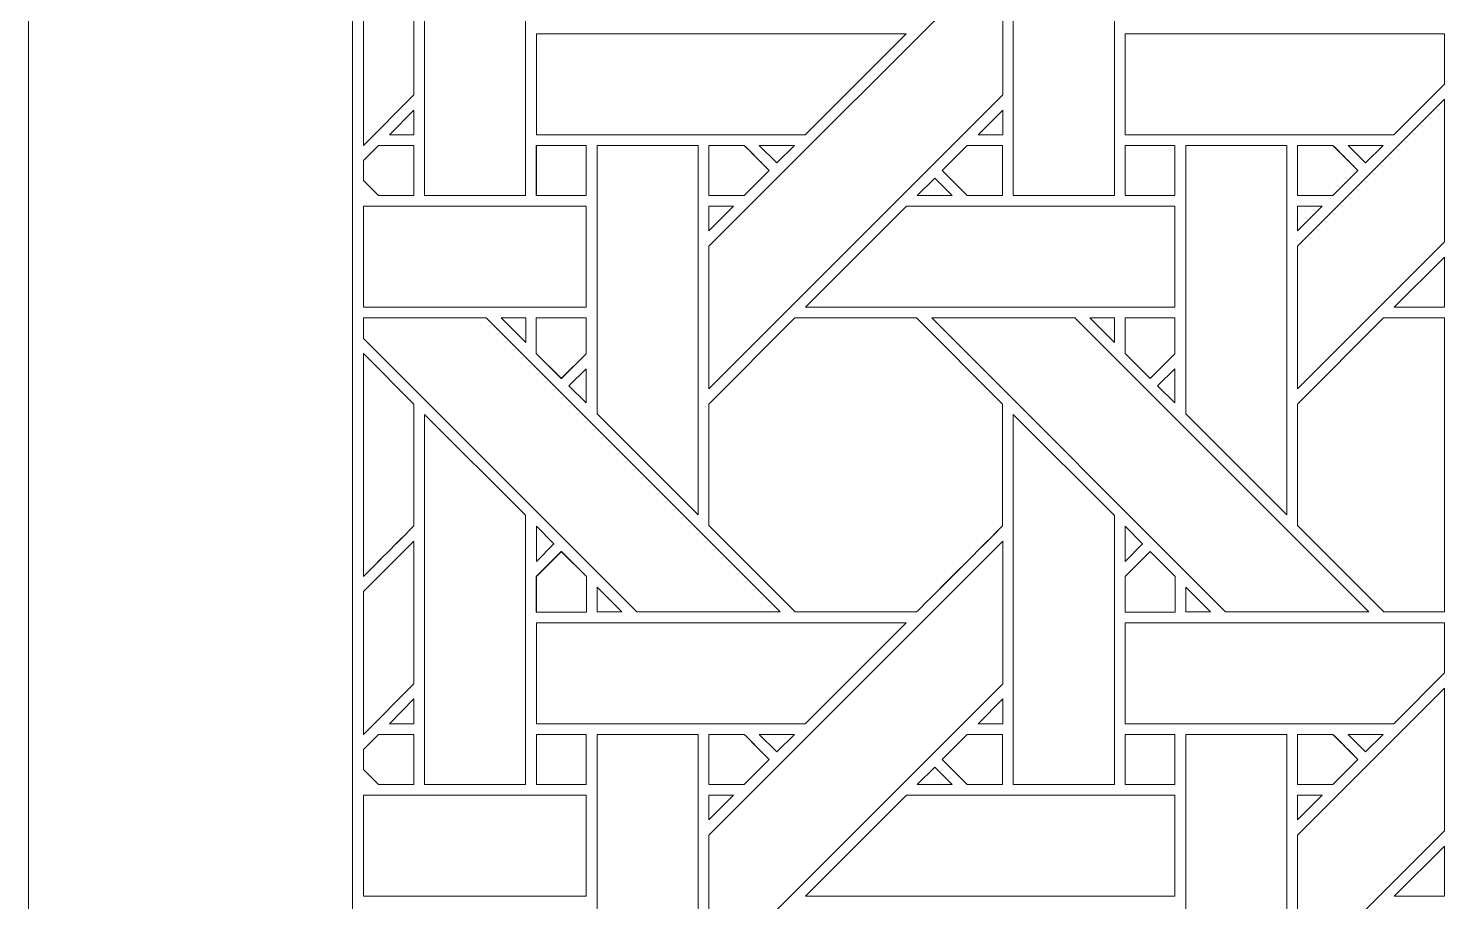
# Model space of a CAD drawing. Header units: inches. Extents: x 4.9 to 19.9, y 3.1 to 15.1.
# Drawn here: x 4.883 to 7.173, y 10.763 to 12.17 of the extents above; entities that cross this region are included whole.
import ezdxf

# ---------------------------------------------------------------- set-up
doc = ezdxf.new("R2010")
doc.units = ezdxf.units.IN
doc.header["$MEASUREMENT"] = 0
doc.layers.add('Design', color=7, linetype='Continuous', lineweight=0)

msp = doc.modelspace()

# ---------------------------------------------------------------- linework, layer by layer
at = {"layer": 'Design'}
for points, knots in [([(4.8829, 15.0948), (4.8829, 15.0948), (4.8829, 3.0948), (4.8829, 3.0948), (4.8829, 3.0948), (19.8829, 3.0948), (19.8829, 3.0948), (19.8829, 3.0948), (19.8829, 15.0948), (19.8829, 15.0948), (19.8829, 15.0948), (4.8829, 15.0948), (4.8829, 15.0948)], [0, 0, 0, 0, 1, 1, 1, 2, 2, 2, 3, 3, 3, 4, 4, 4, 4]), ([(5.4052, 14.5679), (5.4052, 14.5679), (5.4052, 3.6216), (5.4052, 3.6216), (5.4052, 3.6216), (19.3605, 3.6216), (19.3605, 3.6216), (19.3605, 3.6216), (19.3605, 14.5679), (19.3605, 14.5679), (19.3605, 14.5679), (5.4052, 14.5679), (5.4052, 14.5679)], [0, 0, 0, 0, 1, 1, 1, 2, 2, 2, 3, 3, 3, 4, 4, 4, 4]), ([(5.6841, 12.3343), (5.6841, 12.3343), (5.6841, 11.9006), (5.6841, 11.9006), (5.6841, 11.9006), (5.5214, 11.9006), (5.5214, 11.9006), (5.5214, 11.9006), (5.5214, 12.4964), (5.5214, 12.4964), (5.5214, 12.4964), (5.6841, 12.3343), (5.6841, 12.3343)], [0, 0, 0, 0, 1, 1, 1, 2, 2, 2, 3, 3, 3, 4, 4, 4, 4]), ([(6.6329, 12.3343), (6.6329, 12.3343), (6.6329, 11.9006), (6.6329, 11.9006), (6.6329, 11.9006), (6.4701, 11.9006), (6.4701, 11.9006), (6.4701, 11.9006), (6.4701, 12.4964), (6.4701, 12.4964), (6.4701, 12.4964), (6.6329, 12.3343), (6.6329, 12.3343)], [0, 0, 0, 0, 1, 1, 1, 2, 2, 2, 3, 3, 3, 4, 4, 4, 4]), ([(5.4228, 12.2114), (5.4228, 12.2114), (5.5042, 12.2929), (5.5042, 12.2929), (5.5042, 12.2929), (5.5042, 12.0628), (5.5042, 12.0628), (5.5042, 12.0628), (5.4228, 11.9814), (5.4228, 11.9814), (5.4228, 11.9814), (5.4228, 12.2114), (5.4228, 12.2114)], [0, 0, 0, 0, 1, 1, 1, 2, 2, 2, 3, 3, 3, 4, 4, 4, 4]), ([(5.9793, 11.8193), (5.9793, 11.8193), (6.453, 12.2929), (6.453, 12.2929), (6.453, 12.2929), (6.453, 12.0628), (6.453, 12.0628), (6.453, 12.0628), (5.9793, 11.5892), (5.9793, 11.5892), (5.9793, 11.5892), (5.9793, 11.8193), (5.9793, 11.8193)], [0, 0, 0, 0, 1, 1, 1, 2, 2, 2, 3, 3, 3, 4, 4, 4, 4]), ([(5.7015, 11.9986), (5.7015, 11.9986), (5.7015, 12.1613), (5.7015, 12.1613), (5.7015, 12.1613), (6.2972, 12.1613), (6.2972, 12.1613), (6.2972, 12.1613), (6.1344, 11.9986), (6.1344, 11.9986), (6.1344, 11.9986), (5.7015, 11.9986), (5.7015, 11.9986)], [0, 0, 0, 0, 1, 1, 1, 2, 2, 2, 3, 3, 3, 4, 4, 4, 4]), ([(6.6502, 11.9986), (6.6502, 11.9986), (6.6502, 12.1613), (6.6502, 12.1613), (6.6502, 12.1613), (7.1648, 12.1613), (7.1648, 12.1613), (7.1648, 12.1613), (7.1648, 12.0803), (7.1648, 12.0803), (7.1648, 12.0803), (7.0832, 11.9986), (7.0832, 11.9986), (7.0832, 11.9986), (6.6502, 11.9986), (6.6502, 11.9986)], [0, 0, 0, 0, 1, 1, 1, 2, 2, 2, 3, 3, 3, 4, 4, 4, 5, 5, 5, 5]), ([(6.928, 11.5892), (6.928, 11.5892), (6.928, 11.8193), (6.928, 11.8193), (6.928, 11.8193), (7.1648, 12.056), (7.1648, 12.056), (7.1648, 12.056), (7.1648, 11.8259), (7.1648, 11.8259), (7.1648, 11.8259), (6.928, 11.5892), (6.928, 11.5892)], [0, 0, 0, 0, 1, 1, 1, 2, 2, 2, 3, 3, 3, 4, 4, 4, 4]), ([(5.5042, 12.0384), (5.5042, 12.0384), (5.5042, 11.9987), (5.5042, 11.9987), (5.5042, 11.9987), (5.4645, 11.9987), (5.4645, 11.9987), (5.4645, 11.9987), (5.5042, 12.0384), (5.5042, 12.0384)], [0, 0, 0, 0, 1, 1, 1, 2, 2, 2, 3, 3, 3, 3]), ([(6.4132, 11.9987), (6.4132, 11.9987), (6.453, 12.0384), (6.453, 12.0384), (6.453, 12.0384), (6.453, 11.9987), (6.453, 11.9987), (6.453, 11.9987), (6.4132, 11.9987), (6.4132, 11.9987)], [0, 0, 0, 0, 1, 1, 1, 2, 2, 2, 3, 3, 3, 3]), ([(5.4228, 11.9571), (5.4228, 11.9571), (5.4471, 11.9814), (5.4471, 11.9814), (5.4471, 11.9814), (5.5042, 11.9814), (5.5042, 11.9814), (5.5042, 11.9814), (5.5042, 11.9006), (5.5042, 11.9006), (5.5042, 11.9006), (5.4471, 11.9006), (5.4471, 11.9006), (5.4471, 11.9006), (5.4228, 11.9249), (5.4228, 11.9249), (5.4228, 11.9249), (5.4228, 11.9571), (5.4228, 11.9571)], [0, 0, 0, 0, 1, 1, 1, 2, 2, 2, 3, 3, 3, 4, 4, 4, 5, 5, 5, 6, 6, 6, 6]), ([(5.4228, 11.9571), (5.4228, 11.9571), (5.4471, 11.9814), (5.4471, 11.9814), (5.4471, 11.9814), (5.5042, 11.9814), (5.5042, 11.9814), (5.5042, 11.9814), (5.5042, 11.9006), (5.5042, 11.9006), (5.5042, 11.9006), (5.4471, 11.9006), (5.4471, 11.9006), (5.4471, 11.9006), (5.4228, 11.9249), (5.4228, 11.9249), (5.4228, 11.9249), (5.4228, 11.9571), (5.4228, 11.9571)], [0, 0, 0, 0, 1, 1, 1, 2, 2, 2, 3, 3, 3, 4, 4, 4, 5, 5, 5, 6, 6, 6, 6]), ([(5.7816, 11.9814), (5.7816, 11.9814), (5.7816, 11.9006), (5.7816, 11.9006), (5.7816, 11.9006), (5.7013, 11.9006), (5.7013, 11.9006), (5.7013, 11.9006), (5.7013, 11.9814), (5.7013, 11.9814), (5.7013, 11.9814), (5.7816, 11.9814), (5.7816, 11.9814)], [0, 0, 0, 0, 1, 1, 1, 2, 2, 2, 3, 3, 3, 4, 4, 4, 4]), ([(5.7817, 11.9814), (5.7817, 11.9814), (5.7817, 11.9006), (5.7817, 11.9006), (5.7817, 11.9006), (5.7015, 11.9006), (5.7015, 11.9006), (5.7015, 11.9006), (5.7015, 11.9814), (5.7015, 11.9814), (5.7015, 11.9814), (5.7817, 11.9814), (5.7817, 11.9814)], [0, 0, 0, 0, 1, 1, 1, 2, 2, 2, 3, 3, 3, 4, 4, 4, 4]), ([(5.9622, 11.9814), (5.9622, 11.9814), (5.9622, 11.3863), (5.9622, 11.3863), (5.9622, 11.3863), (5.7992, 11.5492), (5.7992, 11.5492), (5.7992, 11.5492), (5.7992, 11.9814), (5.7992, 11.9814), (5.7992, 11.9814), (5.9622, 11.9814), (5.9622, 11.9814)], [0, 0, 0, 0, 1, 1, 1, 2, 2, 2, 3, 3, 3, 4, 4, 4, 4]), ([(5.9792, 11.9006), (5.9792, 11.9006), (5.9792, 11.9814), (5.9792, 11.9814), (5.9792, 11.9814), (6.0363, 11.9814), (6.0363, 11.9814), (6.0414, 11.9763), (6.0722, 11.9455), (6.0766, 11.9411), (6.0766, 11.9411), (6.0362, 11.9006), (6.0362, 11.9006), (6.0362, 11.9006), (5.9792, 11.9006), (5.9792, 11.9006)], [0, 0, 0, 0, 1, 1, 1, 2, 2, 2, 3, 3, 3, 4, 4, 4, 5, 5, 5, 5]), ([(6.0613, 11.9564), (6.0671, 11.9506), (6.0726, 11.9451), (6.0766, 11.9411), (6.0766, 11.9411), (6.0362, 11.9006), (6.0362, 11.9006), (6.0362, 11.9006), (5.9792, 11.9006), (5.9792, 11.9006), (5.9792, 11.9006), (5.9792, 11.9814), (5.9792, 11.9814), (5.9792, 11.9814), (6.0363, 11.9814), (6.0363, 11.9814), (6.0418, 11.976), (6.0519, 11.9659), (6.0613, 11.9564)], [0, 0, 0, 0, 1, 1, 1, 2, 2, 2, 3, 3, 3, 4, 4, 4, 5, 5, 5, 6, 6, 6, 6]), ([(6.0607, 11.9814), (6.0607, 11.9814), (6.1172, 11.9814), (6.1172, 11.9814), (6.1172, 11.9814), (6.0889, 11.9532), (6.0889, 11.9532), (6.0889, 11.9532), (6.0607, 11.9814), (6.0607, 11.9814)], [0, 0, 0, 0, 1, 1, 1, 2, 2, 2, 3, 3, 3, 3]), ([(6.4529, 11.9006), (6.4529, 11.9006), (6.3958, 11.9006), (6.3958, 11.9006), (6.3958, 11.9006), (6.3554, 11.941), (6.3554, 11.941), (6.3554, 11.941), (6.3959, 11.9814), (6.3959, 11.9814), (6.3959, 11.9814), (6.4529, 11.9814), (6.4529, 11.9814), (6.4529, 11.9814), (6.4529, 11.9006), (6.4529, 11.9006)], [0, 0, 0, 0, 1, 1, 1, 2, 2, 2, 3, 3, 3, 4, 4, 4, 5, 5, 5, 5]), ([(6.3554, 11.941), (6.3554, 11.941), (6.3959, 11.9814), (6.3959, 11.9814), (6.3959, 11.9814), (6.4529, 11.9814), (6.4529, 11.9814), (6.4529, 11.9814), (6.4529, 11.9006), (6.4529, 11.9006), (6.4529, 11.9006), (6.3958, 11.9006), (6.3958, 11.9006), (6.3958, 11.9006), (6.3554, 11.941), (6.3554, 11.941)], [0, 0, 0, 0, 1, 1, 1, 2, 2, 2, 3, 3, 3, 4, 4, 4, 5, 5, 5, 5]), ([(6.6501, 11.9006), (6.6501, 11.9006), (6.6501, 11.9814), (6.6501, 11.9814), (6.6501, 11.9814), (6.7304, 11.9814), (6.7304, 11.9814), (6.7304, 11.9814), (6.7304, 11.9006), (6.7304, 11.9006), (6.7304, 11.9006), (6.6501, 11.9006), (6.6501, 11.9006)], [0, 0, 0, 0, 1, 1, 1, 2, 2, 2, 3, 3, 3, 4, 4, 4, 4]), ([(6.7304, 11.9814), (6.7304, 11.9814), (6.7304, 11.9006), (6.7304, 11.9006), (6.7304, 11.9006), (6.6501, 11.9006), (6.6501, 11.9006), (6.6501, 11.9006), (6.6501, 11.9814), (6.6501, 11.9814), (6.6501, 11.9814), (6.7304, 11.9814), (6.7304, 11.9814)], [0, 0, 0, 0, 1, 1, 1, 2, 2, 2, 3, 3, 3, 4, 4, 4, 4]), ([(6.9109, 11.9814), (6.9109, 11.9814), (6.9109, 11.3863), (6.9109, 11.3863), (6.9109, 11.3863), (6.748, 11.5492), (6.748, 11.5492), (6.748, 11.5492), (6.748, 11.9814), (6.748, 11.9814), (6.748, 11.9814), (6.9109, 11.9814), (6.9109, 11.9814)], [0, 0, 0, 0, 1, 1, 1, 2, 2, 2, 3, 3, 3, 4, 4, 4, 4]), ([(6.985, 11.9814), (6.9902, 11.9763), (7.021, 11.9455), (7.0254, 11.9411), (7.0254, 11.9411), (6.985, 11.9006), (6.985, 11.9006), (6.985, 11.9006), (6.928, 11.9006), (6.928, 11.9006), (6.928, 11.9006), (6.928, 11.9814), (6.928, 11.9814), (6.928, 11.9814), (6.985, 11.9814), (6.985, 11.9814)], [0, 0, 0, 0, 1, 1, 1, 2, 2, 2, 3, 3, 3, 4, 4, 4, 5, 5, 5, 5]), ([(7.0096, 11.9569), (7.0155, 11.9509), (7.0212, 11.9452), (7.0254, 11.9411), (7.0254, 11.9411), (6.985, 11.9006), (6.985, 11.9006), (6.985, 11.9006), (6.928, 11.9006), (6.928, 11.9006), (6.928, 11.9006), (6.928, 11.9814), (6.928, 11.9814), (6.928, 11.9814), (6.985, 11.9814), (6.985, 11.9814), (6.9904, 11.9761), (7.0003, 11.9662), (7.0096, 11.9569)], [0, 0, 0, 0, 1, 1, 1, 2, 2, 2, 3, 3, 3, 4, 4, 4, 5, 5, 5, 6, 6, 6, 6]), ([(7.0095, 11.9814), (7.0095, 11.9814), (7.0659, 11.9814), (7.0659, 11.9814), (7.0659, 11.9814), (7.0376, 11.9532), (7.0376, 11.9532), (7.0376, 11.9532), (7.0095, 11.9814), (7.0095, 11.9814)], [0, 0, 0, 0, 1, 1, 1, 2, 2, 2, 3, 3, 3, 3]), ([(6.3716, 11.9006), (6.3716, 11.9006), (6.3151, 11.9006), (6.3151, 11.9006), (6.3151, 11.9006), (6.3434, 11.9289), (6.3434, 11.9289), (6.3434, 11.9289), (6.3716, 11.9006), (6.3716, 11.9006)], [0, 0, 0, 0, 1, 1, 1, 2, 2, 2, 3, 3, 3, 3]), ([(5.4228, 11.8835), (5.4228, 11.8835), (5.7817, 11.8835), (5.7817, 11.8835), (5.7817, 11.8835), (5.7817, 11.7206), (5.7817, 11.7206), (5.7817, 11.7206), (5.4228, 11.7206), (5.4228, 11.7206), (5.4228, 11.7206), (5.4228, 11.8835), (5.4228, 11.8835)], [0, 0, 0, 0, 1, 1, 1, 2, 2, 2, 3, 3, 3, 4, 4, 4, 4]), ([(6.0191, 11.8835), (6.0191, 11.8835), (5.9793, 11.8436), (5.9793, 11.8436), (5.9793, 11.8436), (5.9793, 11.8835), (5.9793, 11.8835), (5.9793, 11.8835), (6.0191, 11.8835), (6.0191, 11.8835)], [0, 0, 0, 0, 1, 1, 1, 2, 2, 2, 3, 3, 3, 3]), ([(6.298, 11.8835), (6.298, 11.8835), (6.7304, 11.8835), (6.7304, 11.8835), (6.7304, 11.8835), (6.7304, 11.7206), (6.7304, 11.7206), (6.7304, 11.7206), (6.1351, 11.7206), (6.1351, 11.7206), (6.1351, 11.7206), (6.298, 11.8835), (6.298, 11.8835)], [0, 0, 0, 0, 1, 1, 1, 2, 2, 2, 3, 3, 3, 4, 4, 4, 4]), ([(6.9679, 11.8835), (6.9679, 11.8835), (6.928, 11.8436), (6.928, 11.8436), (6.928, 11.8436), (6.928, 11.8835), (6.928, 11.8835), (6.928, 11.8835), (6.9679, 11.8835), (6.9679, 11.8835)], [0, 0, 0, 0, 1, 1, 1, 2, 2, 2, 3, 3, 3, 3]), ([(7.1648, 11.8016), (7.1648, 11.8016), (7.1648, 11.7206), (7.1648, 11.7206), (7.1648, 11.7206), (7.0839, 11.7206), (7.0839, 11.7206), (7.0839, 11.7206), (7.1648, 11.8016), (7.1648, 11.8016)], [0, 0, 0, 0, 1, 1, 1, 2, 2, 2, 3, 3, 3, 3]), ([(5.4228, 11.7035), (5.4228, 11.7035), (5.6207, 11.7035), (5.6207, 11.7035), (5.6207, 11.7035), (6.0943, 11.2299), (6.0943, 11.2299), (6.0943, 11.2299), (5.8633, 11.2299), (5.8633, 11.2299), (5.8633, 11.2299), (5.4228, 11.6704), (5.4228, 11.6704), (5.4228, 11.6704), (5.4228, 11.7035), (5.4228, 11.7035)], [0, 0, 0, 0, 1, 1, 1, 2, 2, 2, 3, 3, 3, 4, 4, 4, 5, 5, 5, 5]), ([(5.6842, 11.7035), (5.6842, 11.7035), (5.6842, 11.6637), (5.6842, 11.6637), (5.6842, 11.6637), (5.6448, 11.7035), (5.6448, 11.7035), (5.6448, 11.7035), (5.6842, 11.7035), (5.6842, 11.7035)], [0, 0, 0, 0, 1, 1, 1, 2, 2, 2, 3, 3, 3, 3]), ([(5.7816, 11.7035), (5.7816, 11.7035), (5.7816, 11.6459), (5.7816, 11.6459), (5.7816, 11.6459), (5.7416, 11.606), (5.7416, 11.606), (5.7416, 11.606), (5.7013, 11.6463), (5.7013, 11.6463), (5.7013, 11.6463), (5.7013, 11.7035), (5.7013, 11.7035), (5.7013, 11.7035), (5.7816, 11.7035), (5.7816, 11.7035)], [0, 0, 0, 0, 1, 1, 1, 2, 2, 2, 3, 3, 3, 4, 4, 4, 5, 5, 5, 5]), ([(5.7418, 11.606), (5.7418, 11.606), (5.7013, 11.6463), (5.7013, 11.6463), (5.7013, 11.6463), (5.7013, 11.7035), (5.7013, 11.7035), (5.7013, 11.7035), (5.7816, 11.7035), (5.7816, 11.7035), (5.7816, 11.7035), (5.7816, 11.6459), (5.7816, 11.6459), (5.7816, 11.6459), (5.7418, 11.606), (5.7418, 11.606)], [0, 0, 0, 0, 1, 1, 1, 2, 2, 2, 3, 3, 3, 4, 4, 4, 5, 5, 5, 5]), ([(6.3142, 11.2299), (6.3142, 11.2299), (6.1185, 11.2299), (6.1185, 11.2299), (6.1185, 11.2299), (5.9792, 11.3691), (5.9792, 11.3691), (5.9792, 11.3691), (5.9792, 11.5648), (5.9792, 11.5648), (5.9792, 11.5648), (6.1179, 11.7035), (6.1179, 11.7035), (6.1179, 11.7035), (6.3142, 11.7035), (6.3142, 11.7035), (6.3142, 11.7035), (6.4529, 11.5648), (6.4529, 11.5648), (6.4529, 11.5648), (6.4529, 11.3686), (6.4529, 11.3686), (6.4351, 11.3507), (6.3232, 11.2389), (6.3142, 11.2299)], [0, 0, 0, 0, 1, 1, 1, 2, 2, 2, 3, 3, 3, 4, 4, 4, 5, 5, 5, 6, 6, 6, 7, 7, 7, 8, 8, 8, 8]), ([(5.9792, 11.5648), (5.9792, 11.5648), (6.1179, 11.7035), (6.1179, 11.7035), (6.1179, 11.7035), (6.3142, 11.7035), (6.3142, 11.7035), (6.3142, 11.7035), (6.4529, 11.5648), (6.4529, 11.5648), (6.4529, 11.5648), (6.4529, 11.3686), (6.4529, 11.3686), (6.435, 11.3506), (6.3231, 11.2388), (6.3142, 11.2299), (6.3142, 11.2299), (6.1185, 11.2299), (6.1185, 11.2299), (6.1185, 11.2299), (5.9792, 11.3691), (5.9792, 11.3691), (5.9792, 11.3691), (5.9792, 11.5648), (5.9792, 11.5648)], [0, 0, 0, 0, 1, 1, 1, 2, 2, 2, 3, 3, 3, 4, 4, 4, 5, 5, 5, 6, 6, 6, 7, 7, 7, 8, 8, 8, 8]), ([(6.5694, 11.7035), (6.5694, 11.7035), (7.043, 11.2299), (7.043, 11.2299), (7.043, 11.2299), (6.812, 11.2299), (6.812, 11.2299), (6.812, 11.2299), (6.3385, 11.7035), (6.3385, 11.7035), (6.3385, 11.7035), (6.5694, 11.7035), (6.5694, 11.7035)], [0, 0, 0, 0, 1, 1, 1, 2, 2, 2, 3, 3, 3, 4, 4, 4, 4]), ([(6.633, 11.7035), (6.633, 11.7035), (6.633, 11.6637), (6.633, 11.6637), (6.633, 11.6637), (6.5935, 11.7035), (6.5935, 11.7035), (6.5935, 11.7035), (6.633, 11.7035), (6.633, 11.7035)], [0, 0, 0, 0, 1, 1, 1, 2, 2, 2, 3, 3, 3, 3]), ([(6.6501, 11.6463), (6.6501, 11.6463), (6.6501, 11.7035), (6.6501, 11.7035), (6.6501, 11.7035), (6.7304, 11.7035), (6.7304, 11.7035), (6.7304, 11.7035), (6.7304, 11.6459), (6.7304, 11.6459), (6.7304, 11.6459), (6.6904, 11.606), (6.6904, 11.606), (6.6904, 11.606), (6.6501, 11.6463), (6.6501, 11.6463)], [0, 0, 0, 0, 1, 1, 1, 2, 2, 2, 3, 3, 3, 4, 4, 4, 5, 5, 5, 5]), ([(6.6904, 11.606), (6.6904, 11.606), (6.6501, 11.6463), (6.6501, 11.6463), (6.6501, 11.6463), (6.6501, 11.7035), (6.6501, 11.7035), (6.6501, 11.7035), (6.7304, 11.7035), (6.7304, 11.7035), (6.7304, 11.7035), (6.7304, 11.6459), (6.7304, 11.6459), (6.7304, 11.6459), (6.6904, 11.606), (6.6904, 11.606)], [0, 0, 0, 0, 1, 1, 1, 2, 2, 2, 3, 3, 3, 4, 4, 4, 5, 5, 5, 5]), ([(7.0667, 11.7035), (7.0667, 11.7035), (7.1648, 11.7035), (7.1648, 11.7035), (7.1648, 11.7035), (7.1648, 11.2299), (7.1648, 11.2299), (7.1648, 11.2299), (7.0672, 11.2299), (7.0672, 11.2299), (7.0672, 11.2299), (6.928, 11.3691), (6.928, 11.3691), (6.928, 11.3691), (6.928, 11.5648), (6.928, 11.5648), (6.928, 11.5648), (7.0667, 11.7035), (7.0667, 11.7035)], [0, 0, 0, 0, 1, 1, 1, 2, 2, 2, 3, 3, 3, 4, 4, 4, 5, 5, 5, 6, 6, 6, 6]), ([(6.928, 11.5648), (6.928, 11.5648), (7.0667, 11.7035), (7.0667, 11.7035), (7.0667, 11.7035), (7.1648, 11.7035), (7.1648, 11.7035), (7.1648, 11.7035), (7.1648, 11.2299), (7.1648, 11.2299), (7.1648, 11.2299), (7.0672, 11.2299), (7.0672, 11.2299), (7.0672, 11.2299), (6.928, 11.3691), (6.928, 11.3691), (6.928, 11.3691), (6.928, 11.5648), (6.928, 11.5648)], [0, 0, 0, 0, 1, 1, 1, 2, 2, 2, 3, 3, 3, 4, 4, 4, 5, 5, 5, 6, 6, 6, 6]), ([(5.4228, 11.6461), (5.4228, 11.6461), (5.5041, 11.5648), (5.5041, 11.5648), (5.5041, 11.5648), (5.5041, 11.3686), (5.5041, 11.3686), (5.4944, 11.3588), (5.4566, 11.3209), (5.4228, 11.2872), (5.4228, 11.2872), (5.4228, 11.6461), (5.4228, 11.6461)], [0, 0, 0, 0, 1, 1, 1, 2, 2, 2, 3, 3, 3, 4, 4, 4, 4]), ([(5.4228, 11.6461), (5.4228, 11.6461), (5.5041, 11.5648), (5.5041, 11.5648), (5.5041, 11.5648), (5.5041, 11.3686), (5.5041, 11.3686), (5.4943, 11.3587), (5.4565, 11.3209), (5.4228, 11.2872), (5.4228, 11.2872), (5.4228, 11.6461), (5.4228, 11.6461)], [0, 0, 0, 0, 1, 1, 1, 2, 2, 2, 3, 3, 3, 4, 4, 4, 4]), ([(5.7817, 11.6217), (5.7817, 11.6217), (5.7817, 11.5665), (5.7817, 11.5665), (5.7817, 11.5665), (5.7539, 11.5939), (5.7539, 11.5939), (5.7539, 11.5939), (5.7817, 11.6217), (5.7817, 11.6217)], [0, 0, 0, 0, 1, 1, 1, 2, 2, 2, 3, 3, 3, 3]), ([(6.7304, 11.6217), (6.7304, 11.6217), (6.7304, 11.5665), (6.7304, 11.5665), (6.7304, 11.5665), (6.7027, 11.5939), (6.7027, 11.5939), (6.7027, 11.5939), (6.7304, 11.6217), (6.7304, 11.6217)], [0, 0, 0, 0, 1, 1, 1, 2, 2, 2, 3, 3, 3, 3]), ([(5.6841, 11.3856), (5.6841, 11.3856), (5.6841, 10.9519), (5.6841, 10.9519), (5.6841, 10.9519), (5.5214, 10.9519), (5.5214, 10.9519), (5.5214, 10.9519), (5.5214, 11.5477), (5.5214, 11.5477), (5.5214, 11.5477), (5.6841, 11.3856), (5.6841, 11.3856)], [0, 0, 0, 0, 1, 1, 1, 2, 2, 2, 3, 3, 3, 4, 4, 4, 4]), ([(6.6329, 11.3855), (6.6329, 11.3855), (6.6329, 10.9519), (6.6329, 10.9519), (6.6329, 10.9519), (6.4701, 10.9519), (6.4701, 10.9519), (6.4701, 10.9519), (6.4701, 11.5477), (6.4701, 11.5477), (6.4701, 11.5477), (6.6329, 11.3855), (6.6329, 11.3855)], [0, 0, 0, 0, 1, 1, 1, 2, 2, 2, 3, 3, 3, 4, 4, 4, 4]), ([(5.7015, 11.3113), (5.7015, 11.3113), (5.7015, 11.3681), (5.7015, 11.3681), (5.7015, 11.3681), (5.7296, 11.3395), (5.7296, 11.3395), (5.7296, 11.3395), (5.7015, 11.3113), (5.7015, 11.3113)], [0, 0, 0, 0, 1, 1, 1, 2, 2, 2, 3, 3, 3, 3]), ([(6.6502, 11.3113), (6.6502, 11.3113), (6.6502, 11.3681), (6.6502, 11.3681), (6.6502, 11.3681), (6.6784, 11.3395), (6.6784, 11.3395), (6.6784, 11.3395), (6.6502, 11.3113), (6.6502, 11.3113)], [0, 0, 0, 0, 1, 1, 1, 2, 2, 2, 3, 3, 3, 3]), ([(5.4228, 11.2627), (5.4228, 11.2627), (5.5042, 11.3441), (5.5042, 11.3441), (5.5042, 11.3441), (5.5042, 11.1141), (5.5042, 11.1141), (5.5042, 11.1141), (5.4228, 11.0327), (5.4228, 11.0327), (5.4228, 11.0327), (5.4228, 11.2627), (5.4228, 11.2627)], [0, 0, 0, 0, 1, 1, 1, 2, 2, 2, 3, 3, 3, 4, 4, 4, 4]), ([(5.9793, 10.8705), (5.9793, 10.8705), (6.453, 11.3441), (6.453, 11.3441), (6.453, 11.3441), (6.453, 11.1141), (6.453, 11.1141), (6.453, 11.1141), (5.9793, 10.6404), (5.9793, 10.6404), (5.9793, 10.6404), (5.9793, 10.8705), (5.9793, 10.8705)], [0, 0, 0, 0, 1, 1, 1, 2, 2, 2, 3, 3, 3, 4, 4, 4, 4]), ([(5.7416, 11.3273), (5.7416, 11.3273), (5.782, 11.287), (5.782, 11.287), (5.782, 11.287), (5.782, 11.2297), (5.782, 11.2297), (5.782, 11.2297), (5.7013, 11.2297), (5.7013, 11.2297), (5.7013, 11.2297), (5.7013, 11.287), (5.7013, 11.287), (5.7013, 11.287), (5.7416, 11.3273), (5.7416, 11.3273)], [0, 0, 0, 0, 1, 1, 1, 2, 2, 2, 3, 3, 3, 4, 4, 4, 5, 5, 5, 5]), ([(5.7418, 11.3273), (5.7418, 11.3273), (5.7821, 11.2869), (5.7821, 11.2869), (5.7821, 11.2869), (5.7821, 11.2296), (5.7821, 11.2296), (5.7821, 11.2296), (5.7015, 11.2296), (5.7015, 11.2296), (5.7015, 11.2296), (5.7015, 11.2869), (5.7015, 11.2869), (5.7015, 11.2869), (5.7418, 11.3273), (5.7418, 11.3273)], [0, 0, 0, 0, 1, 1, 1, 2, 2, 2, 3, 3, 3, 4, 4, 4, 5, 5, 5, 5]), ([(6.7308, 11.2297), (6.7308, 11.2297), (6.6501, 11.2297), (6.6501, 11.2297), (6.6501, 11.2297), (6.6501, 11.2869), (6.6501, 11.2869), (6.6501, 11.2869), (6.6904, 11.3273), (6.6904, 11.3273), (6.6904, 11.3273), (6.7308, 11.287), (6.7308, 11.287), (6.7308, 11.287), (6.7308, 11.2297), (6.7308, 11.2297)], [0, 0, 0, 0, 1, 1, 1, 2, 2, 2, 3, 3, 3, 4, 4, 4, 5, 5, 5, 5]), ([(6.6904, 11.3273), (6.6904, 11.3273), (6.7308, 11.287), (6.7308, 11.287), (6.7308, 11.287), (6.7308, 11.2297), (6.7308, 11.2297), (6.7308, 11.2297), (6.6501, 11.2297), (6.6501, 11.2297), (6.6501, 11.2297), (6.6501, 11.2869), (6.6501, 11.2869), (6.6501, 11.2869), (6.6904, 11.3273), (6.6904, 11.3273)], [0, 0, 0, 0, 1, 1, 1, 2, 2, 2, 3, 3, 3, 4, 4, 4, 5, 5, 5, 5]), ([(5.7994, 11.2299), (5.7994, 11.2299), (5.7994, 11.2697), (5.7994, 11.2697), (5.7994, 11.2697), (5.8391, 11.2299), (5.8391, 11.2299), (5.8391, 11.2299), (5.7994, 11.2299), (5.7994, 11.2299)], [0, 0, 0, 0, 1, 1, 1, 2, 2, 2, 3, 3, 3, 3]), ([(6.7481, 11.2299), (6.7481, 11.2299), (6.7481, 11.2697), (6.7481, 11.2697), (6.7481, 11.2697), (6.7878, 11.2299), (6.7878, 11.2299), (6.7878, 11.2299), (6.7481, 11.2299), (6.7481, 11.2299)], [0, 0, 0, 0, 1, 1, 1, 2, 2, 2, 3, 3, 3, 3]), ([(5.7015, 11.0499), (5.7015, 11.0499), (5.7015, 11.2126), (5.7015, 11.2126), (5.7015, 11.2126), (6.2972, 11.2126), (6.2972, 11.2126), (6.2972, 11.2126), (6.1344, 11.0499), (6.1344, 11.0499), (6.1344, 11.0499), (5.7015, 11.0499), (5.7015, 11.0499)], [0, 0, 0, 0, 1, 1, 1, 2, 2, 2, 3, 3, 3, 4, 4, 4, 4]), ([(6.6502, 11.0499), (6.6502, 11.0499), (6.6502, 11.2126), (6.6502, 11.2126), (6.6502, 11.2126), (7.1648, 11.2126), (7.1648, 11.2126), (7.1648, 11.2126), (7.1648, 11.1316), (7.1648, 11.1316), (7.1648, 11.1316), (7.0832, 11.0499), (7.0832, 11.0499), (7.0832, 11.0499), (6.6502, 11.0499), (6.6502, 11.0499)], [0, 0, 0, 0, 1, 1, 1, 2, 2, 2, 3, 3, 3, 4, 4, 4, 5, 5, 5, 5]), ([(5.5042, 11.0897), (5.5042, 11.0897), (5.5042, 11.0499), (5.5042, 11.0499), (5.5042, 11.0499), (5.4645, 11.0499), (5.4645, 11.0499), (5.4645, 11.0499), (5.5042, 11.0897), (5.5042, 11.0897)], [0, 0, 0, 0, 1, 1, 1, 2, 2, 2, 3, 3, 3, 3]), ([(6.4132, 11.0499), (6.4132, 11.0499), (6.453, 11.0897), (6.453, 11.0897), (6.453, 11.0897), (6.453, 11.0499), (6.453, 11.0499), (6.453, 11.0499), (6.4132, 11.0499), (6.4132, 11.0499)], [0, 0, 0, 0, 1, 1, 1, 2, 2, 2, 3, 3, 3, 3]), ([(6.928, 10.6404), (6.928, 10.6404), (6.928, 10.8705), (6.928, 10.8705), (6.928, 10.8705), (7.1648, 11.1073), (7.1648, 11.1073), (7.1648, 11.1073), (7.1648, 10.8772), (7.1648, 10.8772), (7.1648, 10.8772), (6.928, 10.6404), (6.928, 10.6404)], [0, 0, 0, 0, 1, 1, 1, 2, 2, 2, 3, 3, 3, 4, 4, 4, 4]), ([(5.5042, 10.9519), (5.5042, 10.9519), (5.4471, 10.9519), (5.4471, 10.9519), (5.4471, 10.9519), (5.4228, 10.9762), (5.4228, 10.9762), (5.4228, 10.9762), (5.4228, 11.0084), (5.4228, 11.0084), (5.4228, 11.0084), (5.4471, 11.0327), (5.4471, 11.0327), (5.4471, 11.0327), (5.5042, 11.0327), (5.5042, 11.0327), (5.5042, 11.0327), (5.5042, 10.9519), (5.5042, 10.9519)], [0, 0, 0, 0, 1, 1, 1, 2, 2, 2, 3, 3, 3, 4, 4, 4, 5, 5, 5, 6, 6, 6, 6]), ([(5.4228, 11.0084), (5.4228, 11.0084), (5.4471, 11.0327), (5.4471, 11.0327), (5.4471, 11.0327), (5.5042, 11.0327), (5.5042, 11.0327), (5.5042, 11.0327), (5.5042, 10.9519), (5.5042, 10.9519), (5.5042, 10.9519), (5.4471, 10.9519), (5.4471, 10.9519), (5.4471, 10.9519), (5.4228, 10.9762), (5.4228, 10.9762), (5.4228, 10.9762), (5.4228, 11.0084), (5.4228, 11.0084)], [0, 0, 0, 0, 1, 1, 1, 2, 2, 2, 3, 3, 3, 4, 4, 4, 5, 5, 5, 6, 6, 6, 6]), ([(5.7014, 10.9519), (5.7014, 10.9519), (5.7014, 11.0327), (5.7014, 11.0327), (5.7014, 11.0327), (5.7816, 11.0327), (5.7816, 11.0327), (5.7816, 11.0327), (5.7816, 10.9519), (5.7816, 10.9519), (5.7816, 10.9519), (5.7014, 10.9519), (5.7014, 10.9519)], [0, 0, 0, 0, 1, 1, 1, 2, 2, 2, 3, 3, 3, 4, 4, 4, 4]), ([(5.7816, 11.0327), (5.7816, 11.0327), (5.7816, 10.9519), (5.7816, 10.9519), (5.7816, 10.9519), (5.7014, 10.9519), (5.7014, 10.9519), (5.7014, 10.9519), (5.7014, 11.0327), (5.7014, 11.0327), (5.7014, 11.0327), (5.7816, 11.0327), (5.7816, 11.0327)], [0, 0, 0, 0, 1, 1, 1, 2, 2, 2, 3, 3, 3, 4, 4, 4, 4]), ([(5.9622, 11.0326), (5.9622, 11.0326), (5.9622, 10.4375), (5.9622, 10.4375), (5.9622, 10.4375), (5.7992, 10.6004), (5.7992, 10.6004), (5.7992, 10.6004), (5.7992, 11.0326), (5.7992, 11.0326), (5.7992, 11.0326), (5.9622, 11.0326), (5.9622, 11.0326)], [0, 0, 0, 0, 1, 1, 1, 2, 2, 2, 3, 3, 3, 4, 4, 4, 4]), ([(5.9792, 10.9519), (5.9792, 10.9519), (5.9792, 11.0327), (5.9792, 11.0327), (5.9792, 11.0327), (6.0363, 11.0327), (6.0363, 11.0327), (6.0414, 11.0276), (6.0722, 10.9967), (6.0766, 10.9923), (6.0766, 10.9923), (6.0362, 10.9519), (6.0362, 10.9519), (6.0362, 10.9519), (5.9792, 10.9519), (5.9792, 10.9519)], [0, 0, 0, 0, 1, 1, 1, 2, 2, 2, 3, 3, 3, 4, 4, 4, 5, 5, 5, 5]), ([(6.0766, 10.9923), (6.0766, 10.9923), (6.0362, 10.9519), (6.0362, 10.9519), (6.0362, 10.9519), (5.9792, 10.9519), (5.9792, 10.9519), (5.9792, 10.9519), (5.9792, 11.0327), (5.9792, 11.0327), (5.9792, 11.0327), (6.0363, 11.0327), (6.0363, 11.0327), (6.0416, 11.0274), (6.0724, 10.9966), (6.0766, 10.9923)], [0, 0, 0, 0, 1, 1, 1, 2, 2, 2, 3, 3, 3, 4, 4, 4, 5, 5, 5, 5]), ([(6.0607, 11.0326), (6.0607, 11.0326), (6.1172, 11.0326), (6.1172, 11.0326), (6.1172, 11.0326), (6.0889, 11.0045), (6.0889, 11.0045), (6.0889, 11.0045), (6.0607, 11.0326), (6.0607, 11.0326)], [0, 0, 0, 0, 1, 1, 1, 2, 2, 2, 3, 3, 3, 3]), ([(6.4529, 10.9519), (6.4529, 10.9519), (6.3958, 10.9519), (6.3958, 10.9519), (6.3958, 10.9519), (6.3554, 10.9923), (6.3554, 10.9923), (6.3554, 10.9923), (6.3959, 11.0327), (6.3959, 11.0327), (6.3959, 11.0327), (6.4529, 11.0327), (6.4529, 11.0327), (6.4529, 11.0327), (6.4529, 10.9519), (6.4529, 10.9519)], [0, 0, 0, 0, 1, 1, 1, 2, 2, 2, 3, 3, 3, 4, 4, 4, 5, 5, 5, 5]), ([(6.3554, 10.9923), (6.3554, 10.9923), (6.3959, 11.0327), (6.3959, 11.0327), (6.3959, 11.0327), (6.4529, 11.0327), (6.4529, 11.0327), (6.4529, 11.0327), (6.4529, 10.9519), (6.4529, 10.9519), (6.4529, 10.9519), (6.3958, 10.9519), (6.3958, 10.9519), (6.3958, 10.9519), (6.3554, 10.9923), (6.3554, 10.9923)], [0, 0, 0, 0, 1, 1, 1, 2, 2, 2, 3, 3, 3, 4, 4, 4, 5, 5, 5, 5]), ([(6.6501, 10.9519), (6.6501, 10.9519), (6.6501, 11.0327), (6.6501, 11.0327), (6.6501, 11.0327), (6.7304, 11.0327), (6.7304, 11.0327), (6.7304, 11.0327), (6.7304, 10.9519), (6.7304, 10.9519), (6.7304, 10.9519), (6.6501, 10.9519), (6.6501, 10.9519)], [0, 0, 0, 0, 1, 1, 1, 2, 2, 2, 3, 3, 3, 4, 4, 4, 4]), ([(6.7304, 11.0327), (6.7304, 11.0327), (6.7304, 10.9519), (6.7304, 10.9519), (6.7304, 10.9519), (6.6501, 10.9519), (6.6501, 10.9519), (6.6501, 10.9519), (6.6501, 11.0327), (6.6501, 11.0327), (6.6501, 11.0327), (6.7304, 11.0327), (6.7304, 11.0327)], [0, 0, 0, 0, 1, 1, 1, 2, 2, 2, 3, 3, 3, 4, 4, 4, 4]), ([(6.9109, 11.0326), (6.9109, 11.0326), (6.9109, 10.4375), (6.9109, 10.4375), (6.9109, 10.4375), (6.748, 10.6004), (6.748, 10.6004), (6.748, 10.6004), (6.748, 11.0326), (6.748, 11.0326), (6.748, 11.0326), (6.9109, 11.0326), (6.9109, 11.0326)], [0, 0, 0, 0, 1, 1, 1, 2, 2, 2, 3, 3, 3, 4, 4, 4, 4]), ([(6.985, 11.0327), (6.9902, 11.0276), (7.021, 10.9967), (7.0254, 10.9923), (7.0254, 10.9923), (6.985, 10.9519), (6.985, 10.9519), (6.985, 10.9519), (6.928, 10.9519), (6.928, 10.9519), (6.928, 10.9519), (6.928, 11.0327), (6.928, 11.0327), (6.928, 11.0327), (6.985, 11.0327), (6.985, 11.0327)], [0, 0, 0, 0, 1, 1, 1, 2, 2, 2, 3, 3, 3, 4, 4, 4, 5, 5, 5, 5]), ([(7.0096, 11.0082), (7.0096, 11.0082), (7.0254, 10.9923), (7.0254, 10.9923), (7.0254, 10.9923), (6.985, 10.9519), (6.985, 10.9519), (6.985, 10.9519), (6.928, 10.9519), (6.928, 10.9519), (6.928, 10.9519), (6.928, 11.0327), (6.928, 11.0327), (6.928, 11.0327), (6.985, 11.0327), (6.985, 11.0327), (6.9904, 11.0273), (7.0003, 11.0175), (7.0096, 11.0082)], [0, 0, 0, 0, 1, 1, 1, 2, 2, 2, 3, 3, 3, 4, 4, 4, 5, 5, 5, 6, 6, 6, 6]), ([(7.0095, 11.0326), (7.0095, 11.0326), (7.0659, 11.0326), (7.0659, 11.0326), (7.0659, 11.0326), (7.0376, 11.0045), (7.0376, 11.0045), (7.0376, 11.0045), (7.0095, 11.0326), (7.0095, 11.0326)], [0, 0, 0, 0, 1, 1, 1, 2, 2, 2, 3, 3, 3, 3]), ([(6.3716, 10.9519), (6.3716, 10.9519), (6.3151, 10.9519), (6.3151, 10.9519), (6.3151, 10.9519), (6.3434, 10.9801), (6.3434, 10.9801), (6.3434, 10.9801), (6.3716, 10.9519), (6.3716, 10.9519)], [0, 0, 0, 0, 1, 1, 1, 2, 2, 2, 3, 3, 3, 3]), ([(5.4228, 10.9347), (5.4228, 10.9347), (5.7817, 10.9347), (5.7817, 10.9347), (5.7817, 10.9347), (5.7817, 10.7719), (5.7817, 10.7719), (5.7817, 10.7719), (5.4228, 10.7719), (5.4228, 10.7719), (5.4228, 10.7719), (5.4228, 10.9347), (5.4228, 10.9347)], [0, 0, 0, 0, 1, 1, 1, 2, 2, 2, 3, 3, 3, 4, 4, 4, 4]), ([(6.0191, 10.9347), (6.0191, 10.9347), (5.9793, 10.8949), (5.9793, 10.8949), (5.9793, 10.8949), (5.9793, 10.9347), (5.9793, 10.9347), (5.9793, 10.9347), (6.0191, 10.9347), (6.0191, 10.9347)], [0, 0, 0, 0, 1, 1, 1, 2, 2, 2, 3, 3, 3, 3]), ([(6.298, 10.9347), (6.298, 10.9347), (6.7304, 10.9347), (6.7304, 10.9347), (6.7304, 10.9347), (6.7304, 10.7719), (6.7304, 10.7719), (6.7304, 10.7719), (6.1351, 10.7719), (6.1351, 10.7719), (6.1351, 10.7719), (6.298, 10.9347), (6.298, 10.9347)], [0, 0, 0, 0, 1, 1, 1, 2, 2, 2, 3, 3, 3, 4, 4, 4, 4]), ([(6.9679, 10.9347), (6.9679, 10.9347), (6.928, 10.8949), (6.928, 10.8949), (6.928, 10.8949), (6.928, 10.9347), (6.928, 10.9347), (6.928, 10.9347), (6.9679, 10.9347), (6.9679, 10.9347)], [0, 0, 0, 0, 1, 1, 1, 2, 2, 2, 3, 3, 3, 3]), ([(7.1648, 10.8528), (7.1648, 10.8528), (7.1648, 10.7719), (7.1648, 10.7719), (7.1648, 10.7719), (7.0839, 10.7719), (7.0839, 10.7719), (7.0839, 10.7719), (7.1648, 10.8528), (7.1648, 10.8528)], [0, 0, 0, 0, 1, 1, 1, 2, 2, 2, 3, 3, 3, 3])]:
    msp.add_open_spline(points, degree=3, knots=knots, dxfattribs=at)

doc.saveas('drawing.dxf')
